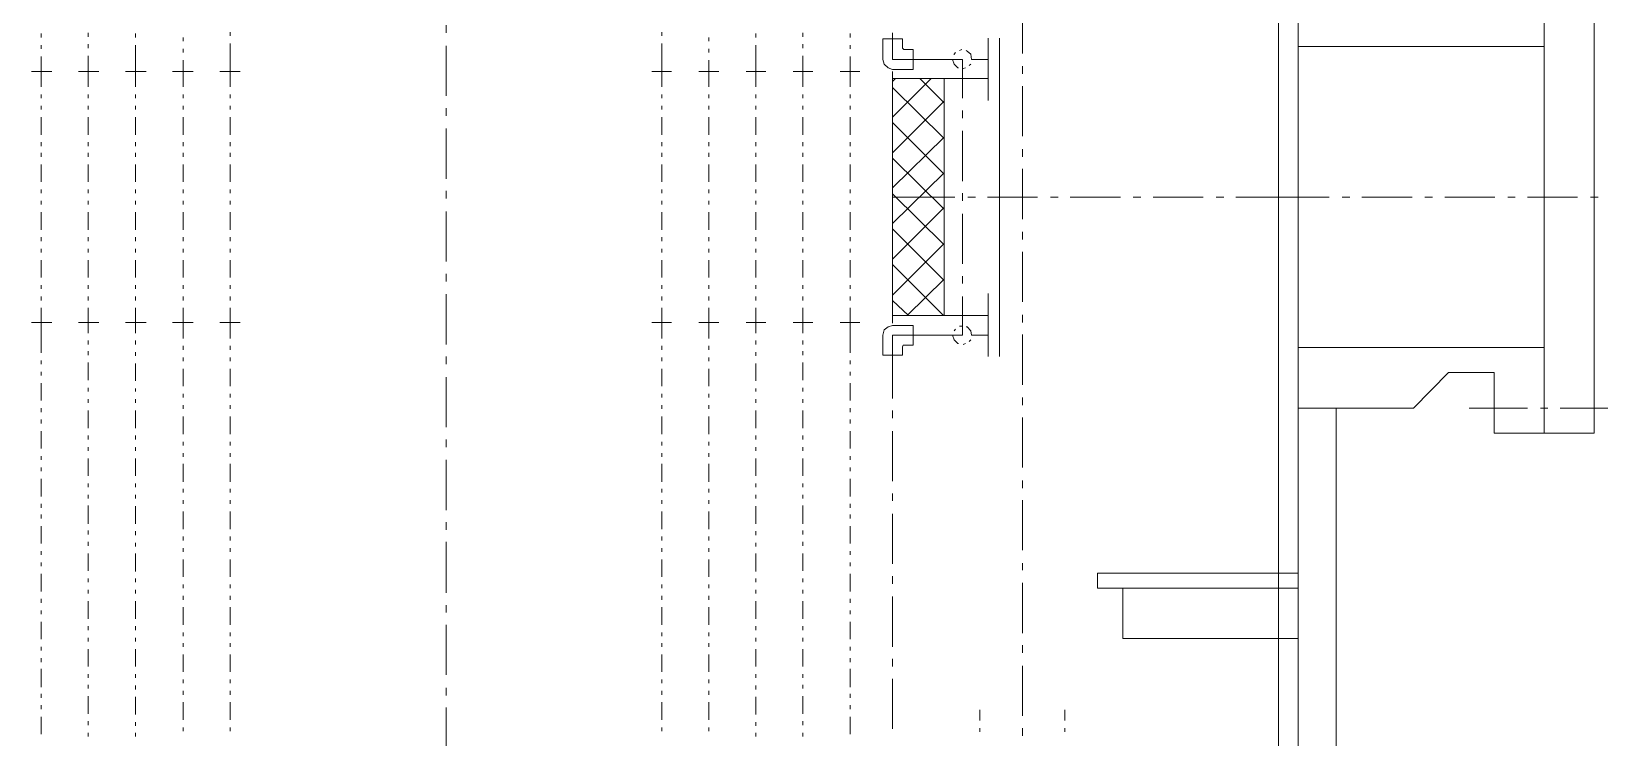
# Model space of a CAD drawing. Header units: millimetres. Extents: x 0 to 588, y 0 to 874.
# Drawn here: x 255.1 to 298.81, y 206.32 to 226 of the extents above; entities that cross this region are included whole.
import ezdxf

# ---------------------------------------------------------------- set-up
doc = ezdxf.new("R2010")
doc.units = ezdxf.units.MM
doc.layers.get('0').update_dxf_attribs({"lineweight": 18})

msp = doc.modelspace()

# ---------------------------------------------------------------- linework, layer by layer
at = {"color": 0, "lineweight": 0}
for points in [[(289.856, 96.16), (289.856, 761.323)], [(290.407, 302.662), (290.407, 75.629)], [(297.265, 227.944), (297.265, 221.382)], [(298.662, 227.944), (298.662, 221.382)], [(282.723, 226.78), (282.723, 225.383)], [(266.658, 226.166), (266.658, 225.954)], [(255.376, 225.933), (255.376, 225.827)], [(255.376, 225.615), (255.376, 225.51)], [(256.688, 225.954), (256.688, 225.848)], [(256.688, 225.637), (256.688, 225.531)], [(258, 225.933), (258, 225.827)], [(258, 225.615), (258, 224.875)], [(259.334, 225.827), (259.334, 225.721)], [(260.646, 225.975), (260.646, 225.869)], [(260.646, 225.658), (260.646, 224.875)], [(266.658, 225.594), (266.658, 224.197)], [(272.669, 225.975), (272.669, 225.869)], [(272.669, 225.658), (272.669, 224.875)], [(273.981, 225.827), (273.981, 225.721)], [(275.294, 225.933), (275.294, 225.827)], [(275.294, 225.615), (275.294, 224.875)], [(276.606, 225.954), (276.606, 225.848)], [(276.606, 225.637), (276.606, 225.531)], [(277.918, 225.933), (277.918, 225.827)], [(277.918, 225.615), (277.918, 225.51)], [(279.379, 225.785), (278.829, 225.785)], [(278.829, 225.785), (278.829, 225.213)], [(279.104, 225.213), (279.104, 225.954)], [(279.379, 225.785), (279.379, 225.531)], [(281.771, 225.806), (281.771, 224.07)], [(282.088, 225.806), (282.088, 216.937)], [(297.265, 225.573), (290.407, 225.573)], [(255.376, 225.298), (255.376, 224.875)], [(256.688, 225.319), (256.688, 224.875)], [(259.334, 225.51), (259.334, 225.404)], [(259.334, 225.192), (259.334, 224.875)], [(273.981, 225.51), (273.981, 225.404)], [(273.981, 225.192), (273.981, 224.875)], [(276.606, 225.319), (276.606, 224.875)], [(277.918, 225.298), (277.918, 224.875)], [(278.829, 225.213), (278.871, 225.086), (278.977, 224.981), (279.104, 224.938)], [(279.675, 225.488), (279.675, 224.938), (279.104, 224.938)], [(281.051, 225.213), (279.104, 225.213)], [(279.379, 225.531), (279.4, 225.51), (279.421, 225.488)], [(279.675, 225.488), (279.421, 225.488)], [(280.776, 225.213), (280.818, 225.086), (280.924, 224.981), (280.945, 224.981)], [(280.861, 225.404), (280.818, 225.362), (280.818, 225.34)], [(281.03, 225.488), (280.966, 225.467)], [(281.051, 225.213), (281.051, 224.134)], [(281.305, 225.213), (281.284, 225.362), (281.178, 225.446), (281.157, 225.467)], [(281.305, 225.213), (281.326, 225.213)], [(281.305, 225.213), (281.771, 225.213)], [(255.672, 224.875), (255.101, 224.875)], [(255.376, 224.875), (255.376, 224.451)], [(256.985, 224.875), (256.413, 224.875)], [(256.688, 224.875), (256.688, 224.451)], [(258.297, 224.875), (257.725, 224.875)], [(258, 224.875), (258, 224.451)], [(259.609, 224.875), (259.038, 224.875)], [(259.334, 224.875), (259.334, 224.451)], [(260.921, 224.875), (260.35, 224.875)], [(260.646, 224.875), (260.646, 224.451)], [(272.944, 224.875), (272.394, 224.875)], [(272.669, 224.875), (272.669, 224.451)], [(273.706, 224.875), (274.257, 224.875)], [(273.981, 224.875), (273.981, 224.451)], [(275.019, 224.875), (275.569, 224.875)], [(275.294, 224.875), (275.294, 224.451)], [(276.331, 224.875), (276.881, 224.875)], [(276.606, 224.875), (276.606, 224.451)], [(277.643, 224.875), (278.193, 224.875)], [(277.918, 224.875), (277.918, 224.451)], [(279.104, 224.875), (279.104, 217.869)], [(279.104, 223.605), (280.183, 224.684)], [(279.104, 224.6), (279.188, 224.684)], [(281.771, 224.684), (279.104, 224.684)], [(280.543, 224.007), (279.866, 224.684)], [(280.543, 218.08), (280.543, 224.684)], [(281.072, 224.959), (281.136, 224.981)], [(281.241, 225.044), (281.284, 225.086)], [(282.723, 225.023), (282.723, 224.811)], [(255.376, 224.24), (255.376, 224.134)], [(256.688, 224.24), (256.688, 224.134)], [(258, 224.24), (258, 224.134)], [(259.334, 224.24), (259.334, 224.134)], [(260.646, 224.24), (260.646, 224.134)], [(272.669, 224.24), (272.669, 224.134)], [(273.981, 224.24), (273.981, 224.134)], [(275.294, 224.24), (275.294, 224.134)], [(276.606, 224.24), (276.606, 224.134)], [(277.918, 224.24), (277.918, 224.134)], [(280.543, 223.012), (279.104, 224.43)], [(282.723, 224.472), (282.723, 223.076)], [(255.376, 223.922), (255.376, 223.816)], [(256.688, 223.922), (256.688, 223.816)], [(258, 223.922), (258, 223.816)], [(259.334, 223.922), (259.334, 223.816)], [(260.646, 223.922), (260.646, 223.816)], [(266.658, 223.859), (266.658, 223.647)], [(272.669, 223.922), (272.669, 223.816)], [(273.981, 223.922), (273.981, 223.816)], [(275.294, 223.922), (275.294, 223.816)], [(276.606, 223.922), (276.606, 223.816)], [(277.918, 223.922), (277.918, 223.816)], [(279.104, 222.61), (280.543, 224.049)], [(281.051, 223.795), (281.051, 223.583)], [(255.376, 223.605), (255.376, 223.118)], [(256.688, 223.605), (256.688, 223.118)], [(258, 223.605), (258, 223.118)], [(259.334, 223.605), (259.334, 223.118)], [(260.646, 223.605), (260.646, 223.118)], [(272.669, 223.605), (272.669, 223.118)], [(273.981, 223.605), (273.981, 223.118)], [(275.294, 223.605), (275.294, 223.118)], [(276.606, 223.605), (276.606, 223.118)], [(277.918, 223.605), (277.918, 223.118)], [(280.543, 222.017), (279.104, 223.457)], [(266.658, 223.287), (266.658, 221.89)], [(279.104, 221.636), (280.543, 223.054)], [(281.051, 223.224), (281.051, 221.827)], [(255.376, 222.906), (255.376, 222.8)], [(255.376, 222.61), (255.376, 222.504)], [(256.688, 222.906), (256.688, 222.8)], [(256.688, 222.61), (256.688, 222.504)], [(258, 222.906), (258, 222.8)], [(258, 222.61), (258, 222.504)], [(259.334, 222.906), (259.334, 222.8)], [(259.334, 222.61), (259.334, 222.504)], [(260.646, 222.906), (260.646, 222.8)], [(260.646, 222.61), (260.646, 222.504)], [(272.669, 222.906), (272.669, 222.8)], [(272.669, 222.61), (272.669, 222.504)], [(273.981, 222.906), (273.981, 222.8)], [(273.981, 222.61), (273.981, 222.504)], [(275.294, 222.906), (275.294, 222.8)], [(275.294, 222.61), (275.294, 222.504)], [(276.606, 222.906), (276.606, 222.8)], [(276.606, 222.61), (276.606, 222.504)], [(277.918, 222.906), (277.918, 222.8)], [(277.918, 222.61), (277.918, 222.504)], [(282.723, 222.716), (282.723, 222.504)], [(255.376, 222.292), (255.376, 221.805)], [(256.688, 222.292), (256.688, 221.805)], [(258, 222.292), (258, 221.805)], [(259.334, 222.292), (259.334, 221.805)], [(260.646, 222.292), (260.646, 221.805)], [(272.669, 222.292), (272.669, 221.805)], [(273.981, 222.292), (273.981, 221.805)], [(275.294, 222.292), (275.294, 221.805)], [(276.606, 222.292), (276.606, 221.805)], [(277.918, 222.292), (277.918, 221.805)], [(280.543, 221.043), (279.104, 222.462)], [(279.104, 220.641), (280.543, 222.06)], [(282.723, 222.165), (282.723, 220.768)], [(255.376, 221.594), (255.376, 221.488)], [(255.376, 221.276), (255.376, 221.171)], [(256.688, 221.594), (256.688, 221.488)], [(256.688, 221.276), (256.688, 221.171)], [(258, 221.594), (258, 221.488)], [(258, 221.276), (258, 221.171)], [(259.334, 221.594), (259.334, 221.488)], [(259.334, 221.276), (259.334, 221.171)], [(260.646, 221.594), (260.646, 221.488)], [(260.646, 221.276), (260.646, 221.171)], [(266.658, 221.552), (266.658, 221.34)], [(272.669, 221.594), (272.669, 221.488)], [(272.669, 221.276), (272.669, 221.171)], [(273.981, 221.594), (273.981, 221.488)], [(273.981, 221.276), (273.981, 221.171)], [(275.294, 221.594), (275.294, 221.488)], [(275.294, 221.276), (275.294, 221.171)], [(276.606, 221.594), (276.606, 221.488)], [(276.606, 221.276), (276.606, 221.171)], [(277.918, 221.594), (277.918, 221.488)], [(277.918, 221.276), (277.918, 221.171)], [(280.543, 220.049), (279.104, 221.467)], [(280.839, 221.382), (279.104, 221.382)], [(281.051, 221.488), (281.051, 221.276)], [(281.411, 221.382), (281.199, 221.382)], [(283.147, 221.382), (281.75, 221.382)], [(283.718, 221.382), (283.506, 221.382)], [(285.454, 221.382), (284.057, 221.382)], [(286.025, 221.382), (285.813, 221.382)], [(287.761, 221.382), (286.364, 221.382)], [(288.332, 221.382), (288.121, 221.382)], [(290.407, 221.382), (288.671, 221.382)], [(291.274, 221.382), (290.407, 221.382)], [(291.846, 221.382), (291.634, 221.382)], [(293.582, 221.382), (292.185, 221.382)], [(294.153, 221.382), (293.942, 221.382)], [(295.889, 221.382), (294.492, 221.382)], [(296.46, 221.382), (296.249, 221.382)], [(298.196, 221.382), (296.799, 221.382)], [(297.265, 214.799), (297.265, 221.382)], [(298.767, 221.382), (298.556, 221.382)], [(298.662, 214.799), (298.662, 221.382)], [(255.376, 220.959), (255.376, 220.472)], [(256.688, 220.959), (256.688, 220.472)], [(258, 220.959), (258, 220.472)], [(259.334, 220.959), (259.334, 220.472)], [(260.646, 220.959), (260.646, 220.472)], [(266.658, 220.98), (266.658, 219.583)], [(272.669, 220.959), (272.669, 220.472)], [(273.981, 220.959), (273.981, 220.472)], [(275.294, 220.959), (275.294, 220.472)], [(276.606, 220.959), (276.606, 220.472)], [(277.918, 220.959), (277.918, 220.472)], [(279.104, 219.647), (280.543, 221.086)], [(281.051, 220.917), (281.051, 219.519)], [(280.543, 219.054), (279.104, 220.493)], [(282.723, 220.409), (282.723, 220.197)], [(255.376, 220.26), (255.376, 220.155)], [(255.376, 219.943), (255.376, 219.837)], [(256.688, 220.26), (256.688, 220.155)], [(256.688, 219.943), (256.688, 219.837)], [(258, 220.26), (258, 220.155)], [(258, 219.943), (258, 219.837)], [(259.334, 220.26), (259.334, 220.155)], [(259.334, 219.943), (259.334, 219.837)], [(260.646, 220.26), (260.646, 220.155)], [(260.646, 219.943), (260.646, 219.837)], [(272.669, 220.26), (272.669, 220.155)], [(272.669, 219.943), (272.669, 219.837)], [(273.981, 220.26), (273.981, 220.155)], [(273.981, 219.943), (273.981, 219.837)], [(275.294, 220.26), (275.294, 220.155)], [(275.294, 219.943), (275.294, 219.837)], [(276.606, 220.26), (276.606, 220.155)], [(276.606, 219.943), (276.606, 219.837)], [(277.918, 220.26), (277.918, 220.155)], [(277.918, 219.943), (277.918, 219.837)], [(279.104, 218.652), (280.543, 220.091)], [(282.723, 219.858), (282.723, 218.461)], [(255.376, 219.625), (255.376, 219.138)], [(256.688, 219.625), (256.688, 219.138)], [(258, 219.625), (258, 219.138)], [(259.334, 219.625), (259.334, 219.138)], [(260.646, 219.625), (260.646, 219.138)], [(272.669, 219.625), (272.669, 219.138)], [(273.981, 219.625), (273.981, 219.138)], [(275.294, 219.625), (275.294, 219.138)], [(276.606, 219.625), (276.606, 219.138)], [(277.918, 219.625), (277.918, 219.138)], [(280.522, 218.08), (279.104, 219.498)], [(266.658, 219.244), (266.658, 219.033)], [(279.506, 218.08), (280.543, 219.096)], [(281.051, 219.181), (281.051, 218.969)], [(255.376, 218.927), (255.376, 218.821)], [(255.376, 218.609), (255.376, 218.504)], [(256.688, 218.927), (256.688, 218.821)], [(256.688, 218.609), (256.688, 218.504)], [(258, 218.927), (258, 218.821)], [(258, 218.609), (258, 218.504)], [(259.334, 218.927), (259.334, 218.821)], [(259.334, 218.609), (259.334, 218.504)], [(260.646, 218.927), (260.646, 218.821)], [(260.646, 218.609), (260.646, 218.504)], [(266.658, 218.673), (266.658, 217.276)], [(272.669, 218.927), (272.669, 218.821)], [(272.669, 218.609), (272.669, 218.504)], [(273.981, 218.927), (273.981, 218.821)], [(273.981, 218.609), (273.981, 218.504)], [(275.294, 218.927), (275.294, 218.821)], [(275.294, 218.609), (275.294, 218.504)], [(276.606, 218.927), (276.606, 218.821)], [(276.606, 218.609), (276.606, 218.504)], [(277.918, 218.927), (277.918, 218.821)], [(277.918, 218.609), (277.918, 218.504)], [(281.051, 218.609), (281.051, 217.53), (279.104, 217.53)], [(281.771, 216.937), (281.771, 218.694)], [(255.376, 218.292), (255.376, 217.89)], [(256.688, 218.292), (256.688, 217.89)], [(258, 218.292), (258, 217.89)], [(259.334, 218.292), (259.334, 217.89)], [(260.646, 218.292), (260.646, 217.89)], [(272.669, 218.292), (272.669, 217.89)], [(273.981, 218.292), (273.981, 217.89)], [(275.294, 218.292), (275.294, 217.89)], [(276.606, 218.292), (276.606, 217.89)], [(277.918, 218.292), (277.918, 217.89)], [(279.548, 218.08), (279.104, 218.504)], [(255.672, 217.89), (255.101, 217.89)], [(255.376, 217.89), (255.376, 217.043)], [(256.985, 217.89), (256.413, 217.89)], [(256.688, 217.89), (256.688, 217.593)], [(258.297, 217.89), (257.725, 217.89)], [(258, 217.89), (258, 217.593)], [(259.609, 217.89), (259.038, 217.89)], [(259.334, 217.89), (259.334, 217.445)], [(260.921, 217.89), (260.35, 217.89)], [(260.646, 217.89), (260.646, 217.445)], [(272.944, 217.89), (272.394, 217.89)], [(272.669, 217.89), (272.669, 217.445)], [(273.706, 217.89), (274.257, 217.89)], [(273.981, 217.89), (273.981, 217.445)], [(275.019, 217.89), (275.569, 217.89)], [(275.294, 217.89), (275.294, 217.593)], [(276.331, 217.89), (276.881, 217.89)], [(276.606, 217.89), (276.606, 217.593)], [(277.643, 217.89), (278.193, 217.89)], [(277.918, 217.043), (277.918, 217.89)], [(279.104, 217.805), (278.977, 217.763), (278.871, 217.678), (278.829, 217.53)], [(279.104, 218.08), (281.771, 218.08)], [(279.675, 217.255), (279.675, 217.805), (279.104, 217.805)], [(280.501, 218.08), (280.543, 218.101)], [(280.861, 217.699), (280.818, 217.657)], [(281.03, 217.784), (280.966, 217.784)], [(281.305, 217.53), (281.284, 217.657), (281.178, 217.763), (281.157, 217.763)], [(282.723, 218.101), (282.723, 217.89)], [(256.688, 217.382), (256.688, 217.276)], [(258, 217.382), (258, 217.276)], [(275.294, 217.382), (275.294, 217.276)], [(276.606, 217.382), (276.606, 217.276)], [(278.829, 216.98), (278.829, 217.53)], [(279.104, 215.773), (279.104, 217.53)], [(279.421, 217.255), (279.4, 217.255), (279.379, 217.212)], [(279.675, 217.255), (279.421, 217.255)], [(280.776, 217.53), (280.818, 217.403), (280.924, 217.297), (280.945, 217.297)], [(281.072, 217.276), (281.136, 217.297)], [(281.241, 217.361), (281.284, 217.403)], [(281.305, 217.53), (281.326, 217.53)], [(281.305, 217.53), (281.771, 217.53)], [(282.723, 217.551), (282.723, 216.154)], [(255.376, 216.831), (255.376, 216.726)], [(256.688, 217.085), (256.688, 216.98)], [(258, 217.064), (258, 216.958)], [(259.334, 217.233), (259.334, 217.128)], [(259.334, 216.916), (259.334, 216.81)], [(260.646, 217.233), (260.646, 217.128)], [(260.646, 216.916), (260.646, 216.81)], [(266.658, 216.937), (266.658, 216.726)], [(272.669, 217.233), (272.669, 217.128)], [(272.669, 216.916), (272.669, 216.81)], [(273.981, 217.233), (273.981, 217.128)], [(273.981, 216.916), (273.981, 216.81)], [(275.294, 217.064), (275.294, 216.958)], [(276.606, 217.085), (276.606, 216.98)], [(277.918, 216.726), (277.918, 216.831)], [(279.379, 216.98), (278.829, 216.98)], [(279.379, 216.98), (279.379, 217.212)], [(297.265, 217.191), (290.407, 217.191)], [(255.376, 216.514), (255.376, 216.408)], [(256.688, 216.768), (256.688, 216.281)], [(258, 216.747), (258, 216.26)], [(259.334, 216.599), (259.334, 216.112)], [(260.646, 216.599), (260.646, 216.112)], [(266.658, 216.366), (266.658, 214.969)], [(272.669, 216.599), (272.669, 216.112)], [(273.981, 216.599), (273.981, 216.112)], [(275.294, 216.747), (275.294, 216.26)], [(276.606, 216.768), (276.606, 216.281)], [(277.918, 216.408), (277.918, 216.514)], [(293.624, 215.498), (294.598, 216.493), (295.868, 216.493), (295.868, 214.799)], [(255.376, 216.196), (255.376, 215.709)], [(256.688, 216.069), (256.688, 215.964)], [(258, 216.048), (258, 215.964)], [(275.294, 216.048), (275.294, 215.964)], [(276.606, 216.069), (276.606, 215.964)], [(277.918, 215.709), (277.918, 216.196)], [(255.376, 215.498), (255.376, 215.392)], [(256.688, 215.752), (256.688, 215.646)], [(258, 215.752), (258, 215.646)], [(259.334, 215.9), (259.334, 215.794)], [(259.334, 215.583), (259.334, 215.477)], [(260.646, 215.9), (260.646, 215.794)], [(260.646, 215.583), (260.646, 215.477)], [(272.669, 215.9), (272.669, 215.794)], [(272.669, 215.583), (272.669, 215.477)], [(273.981, 215.9), (273.981, 215.794)], [(273.981, 215.583), (273.981, 215.477)], [(275.294, 215.752), (275.294, 215.646)], [(276.606, 215.752), (276.606, 215.646)], [(277.918, 215.392), (277.918, 215.498)], [(282.723, 215.794), (282.723, 215.583)], [(293.624, 215.498), (290.407, 215.498)], [(291.465, 215.498), (291.465, 90.996)], [(296.799, 215.498), (295.169, 215.498)], [(297.37, 215.498), (297.159, 215.498)], [(299.36, 215.498), (297.709, 215.498)], [(255.376, 215.18), (255.376, 215.075)], [(256.688, 215.434), (256.688, 214.947)], [(258, 215.434), (258, 214.947)], [(259.334, 215.265), (259.334, 214.778)], [(260.646, 215.265), (260.646, 214.778)], [(272.669, 215.265), (272.669, 214.778)], [(273.981, 215.265), (273.981, 214.778)], [(275.294, 215.434), (275.294, 214.947)], [(276.606, 215.434), (276.606, 214.947)], [(277.918, 215.075), (277.918, 215.18)], [(279.104, 215.223), (279.104, 215.434)], [(282.723, 215.244), (282.723, 213.847)], [(255.376, 214.863), (255.376, 214.376)], [(256.688, 214.736), (256.688, 214.63)], [(258, 214.736), (258, 214.63)], [(266.658, 214.63), (266.658, 214.418)], [(275.294, 214.736), (275.294, 214.63)], [(276.606, 214.736), (276.606, 214.63)], [(277.918, 214.376), (277.918, 214.863)], [(279.104, 213.466), (279.104, 214.863)], [(298.662, 214.799), (295.868, 214.799)], [(256.688, 214.418), (256.688, 214.312)], [(258, 214.418), (258, 214.312)], [(259.334, 214.566), (259.334, 214.461)], [(259.334, 214.249), (259.334, 214.143)], [(260.646, 214.566), (260.646, 214.461)], [(260.646, 214.249), (260.646, 214.143)], [(272.669, 214.566), (272.669, 214.461)], [(272.669, 214.249), (272.669, 214.143)], [(273.981, 214.566), (273.981, 214.461)], [(273.981, 214.249), (273.981, 214.143)], [(275.294, 214.418), (275.294, 214.312)], [(276.606, 214.418), (276.606, 214.312)], [(255.376, 214.164), (255.376, 214.059)], [(255.376, 213.847), (255.376, 213.741)], [(256.688, 214.101), (256.688, 213.614)], [(258, 214.101), (258, 213.614)], [(259.334, 213.953), (259.334, 213.445)], [(260.646, 213.953), (260.646, 213.445)], [(266.658, 214.059), (266.658, 212.661)], [(272.669, 213.953), (272.669, 213.445)], [(273.981, 213.953), (273.981, 213.445)], [(275.294, 214.101), (275.294, 213.614)], [(276.606, 214.101), (276.606, 213.614)], [(277.918, 214.059), (277.918, 214.164)], [(277.918, 213.741), (277.918, 213.847)], [(255.376, 213.529), (255.376, 213.042)], [(256.688, 213.402), (256.688, 213.297)], [(258, 213.402), (258, 213.297)], [(275.294, 213.402), (275.294, 213.297)], [(276.606, 213.402), (276.606, 213.297)], [(277.918, 213.042), (277.918, 213.529)], [(282.723, 213.487), (282.723, 213.275)], [(256.688, 213.085), (256.688, 212.979)], [(258, 213.085), (258, 212.979)], [(259.334, 213.254), (259.334, 213.148)], [(259.334, 212.937), (259.334, 212.831)], [(260.646, 213.254), (260.646, 213.148)], [(260.646, 212.937), (260.646, 212.831)], [(272.669, 213.254), (272.669, 213.148)], [(272.669, 212.937), (272.669, 212.831)], [(273.981, 213.254), (273.981, 213.148)], [(273.981, 212.937), (273.981, 212.831)], [(275.294, 213.085), (275.294, 212.979)], [(276.606, 213.085), (276.606, 212.979)], [(279.104, 212.916), (279.104, 213.127)], [(282.723, 212.937), (282.723, 211.54)], [(255.376, 212.831), (255.376, 212.725)], [(255.376, 212.535), (255.376, 212.429)], [(256.688, 212.788), (256.688, 212.28)], [(258, 212.767), (258, 212.28)], [(259.334, 212.619), (259.334, 212.132)], [(260.646, 212.619), (260.646, 212.132)], [(272.669, 212.619), (272.669, 212.132)], [(273.981, 212.619), (273.981, 212.132)], [(275.294, 212.767), (275.294, 212.28)], [(276.606, 212.788), (276.606, 212.28)], [(277.918, 212.725), (277.918, 212.831)], [(277.918, 212.429), (277.918, 212.535)], [(279.104, 211.159), (279.104, 212.556)], [(255.376, 212.217), (255.376, 211.73)], [(256.688, 212.09), (256.688, 211.984)], [(258, 212.069), (258, 211.963)], [(266.658, 212.323), (266.658, 212.111)], [(275.294, 212.069), (275.294, 211.963)], [(276.606, 212.09), (276.606, 211.984)], [(277.918, 211.73), (277.918, 212.217)], [(256.688, 211.773), (256.688, 211.667)], [(258, 211.751), (258, 211.645)], [(259.334, 211.921), (259.334, 211.815)], [(259.334, 211.603), (259.334, 211.497)], [(260.646, 211.921), (260.646, 211.815)], [(260.646, 211.603), (260.646, 211.497)], [(266.658, 211.773), (266.658, 210.354)], [(272.669, 211.921), (272.669, 211.815)], [(272.669, 211.603), (272.669, 211.497)], [(273.981, 211.921), (273.981, 211.815)], [(273.981, 211.603), (273.981, 211.497)], [(275.294, 211.751), (275.294, 211.645)], [(276.606, 211.773), (276.606, 211.667)], [(255.376, 211.518), (255.376, 211.413)], [(255.376, 211.201), (255.376, 211.095)], [(256.688, 211.455), (256.688, 210.968)], [(258, 211.455), (258, 210.947)], [(259.334, 211.286), (259.334, 210.799)], [(260.646, 211.286), (260.646, 210.799)], [(272.669, 211.286), (272.669, 210.799)], [(273.981, 211.286), (273.981, 210.799)], [(275.294, 211.455), (275.294, 210.947)], [(276.606, 211.455), (276.606, 210.968)], [(277.918, 211.413), (277.918, 211.518)], [(277.918, 211.095), (277.918, 211.201)], [(282.723, 211.18), (282.723, 210.989)], [(255.376, 210.883), (255.376, 210.397)], [(256.688, 210.756), (256.688, 210.651)], [(258, 210.756), (258, 210.651)], [(275.294, 210.756), (275.294, 210.651)], [(276.606, 210.756), (276.606, 210.651)], [(277.918, 210.397), (277.918, 210.883)], [(279.104, 210.608), (279.104, 210.82)], [(290.407, 210.905), (284.819, 210.905), (284.819, 210.481)], [(256.688, 210.439), (256.688, 210.333)], [(258, 210.439), (258, 210.333)], [(259.334, 210.587), (259.334, 210.481)], [(259.334, 210.27), (259.334, 210.164)], [(260.646, 210.587), (260.646, 210.481)], [(260.646, 210.27), (260.646, 210.164)], [(272.669, 210.587), (272.669, 210.481)], [(272.669, 210.27), (272.669, 210.164)], [(273.981, 210.587), (273.981, 210.481)], [(273.981, 210.27), (273.981, 210.164)], [(275.294, 210.439), (275.294, 210.333)], [(276.606, 210.439), (276.606, 210.333)], [(279.104, 208.851), (279.104, 210.249)], [(282.723, 210.63), (282.723, 209.232)], [(290.407, 210.481), (284.819, 210.481)], [(285.517, 209.084), (285.517, 210.481)], [(255.376, 210.185), (255.376, 210.079)], [(255.376, 209.868), (255.376, 209.762)], [(256.688, 210.121), (256.688, 209.635)], [(258, 210.121), (258, 209.635)], [(259.334, 209.952), (259.334, 209.465)], [(260.646, 209.952), (260.646, 209.465)], [(266.658, 210.016), (266.658, 209.804)], [(272.669, 209.952), (272.669, 209.465)], [(273.981, 209.952), (273.981, 209.465)], [(275.294, 210.121), (275.294, 209.635)], [(276.606, 210.121), (276.606, 209.635)], [(277.918, 210.079), (277.918, 210.185)], [(277.918, 209.762), (277.918, 209.868)], [(255.376, 209.55), (255.376, 209.063)], [(256.688, 209.423), (256.688, 209.317)], [(258, 209.423), (258, 209.317)], [(266.658, 209.465), (266.658, 208.068)], [(275.294, 209.423), (275.294, 209.317)], [(276.606, 209.423), (276.606, 209.317)], [(277.918, 209.063), (277.918, 209.55)], [(256.688, 209.106), (256.688, 209)], [(258, 209.106), (258, 209)], [(259.334, 209.254), (259.334, 209.148)], [(259.334, 208.957), (259.334, 208.851)], [(260.646, 209.254), (260.646, 209.148)], [(260.646, 208.957), (260.646, 208.851)], [(272.669, 209.254), (272.669, 209.148)], [(272.669, 208.957), (272.669, 208.851)], [(273.981, 209.254), (273.981, 209.148)], [(273.981, 208.957), (273.981, 208.851)], [(275.294, 209.106), (275.294, 209)], [(276.606, 209.106), (276.606, 209)], [(290.407, 209.084), (285.517, 209.084)], [(255.376, 208.851), (255.376, 208.746)], [(255.376, 208.534), (255.376, 208.428)], [(256.688, 208.788), (256.688, 208.301)], [(258, 208.788), (258, 208.301)], [(259.334, 208.64), (259.334, 208.153)], [(260.646, 208.64), (260.646, 208.153)], [(272.669, 208.64), (272.669, 208.153)], [(273.981, 208.64), (273.981, 208.153)], [(275.294, 208.788), (275.294, 208.301)], [(276.606, 208.788), (276.606, 208.301)], [(277.918, 208.746), (277.918, 208.851)], [(277.918, 208.428), (277.918, 208.534)], [(279.104, 208.301), (279.104, 208.513)], [(282.723, 208.894), (282.723, 208.682)], [(255.376, 208.238), (255.376, 207.73)], [(256.688, 208.089), (256.688, 207.984)], [(258, 208.089), (258, 207.984)], [(275.294, 208.089), (275.294, 207.984)], [(276.606, 208.089), (276.606, 207.984)], [(277.918, 207.73), (277.918, 208.238)], [(282.723, 208.322), (282.723, 206.925)], [(256.688, 207.793), (256.688, 207.687)], [(258, 207.772), (258, 207.666)], [(259.334, 207.941), (259.334, 207.835)], [(259.334, 207.624), (259.334, 207.518)], [(260.646, 207.941), (260.646, 207.835)], [(260.646, 207.624), (260.646, 207.518)], [(266.658, 207.708), (266.658, 207.497)], [(272.669, 207.941), (272.669, 207.835)], [(272.669, 207.624), (272.669, 207.518)], [(273.981, 207.941), (273.981, 207.835)], [(273.981, 207.624), (273.981, 207.518)], [(275.294, 207.772), (275.294, 207.666)], [(276.606, 207.793), (276.606, 207.687)], [(279.104, 206.565), (279.104, 207.963)], [(255.376, 207.539), (255.376, 207.433)], [(255.376, 207.222), (255.376, 207.116)], [(256.688, 207.476), (256.688, 206.989)], [(258, 207.454), (258, 206.968)], [(259.334, 207.306), (259.334, 206.82)], [(260.646, 207.306), (260.646, 206.82)], [(272.669, 207.306), (272.669, 206.82)], [(273.981, 207.306), (273.981, 206.82)], [(275.294, 207.454), (275.294, 206.968)], [(276.606, 207.476), (276.606, 206.989)], [(277.918, 207.433), (277.918, 207.539)], [(277.918, 207.116), (277.918, 207.222)], [(255.376, 206.904), (255.376, 206.417)], [(256.688, 206.777), (256.688, 206.671)], [(258, 206.756), (258, 206.65)], [(266.658, 207.158), (266.658, 205.761)], [(275.294, 206.756), (275.294, 206.65)], [(276.606, 206.777), (276.606, 206.671)], [(277.918, 206.417), (277.918, 206.904)], [(281.538, 207.095), (281.538, 206.798)], [(283.909, 207.095), (283.909, 206.798)], [(256.688, 206.46), (256.688, 206.354)], [(258, 206.46), (258, 206.354)], [(259.334, 206.608), (259.334, 206.502)], [(260.646, 206.608), (260.646, 206.502)], [(272.669, 206.608), (272.669, 206.502)], [(273.981, 206.608), (273.981, 206.502)], [(275.294, 206.46), (275.294, 206.354)], [(276.606, 206.46), (276.606, 206.354)], [(281.538, 206.587), (281.538, 206.481)], [(282.723, 206.587), (282.723, 206.375)], [(283.909, 206.587), (283.909, 206.481)]]:
    msp.add_lwpolyline(points, dxfattribs=at)

doc.saveas('drawing.dxf')
